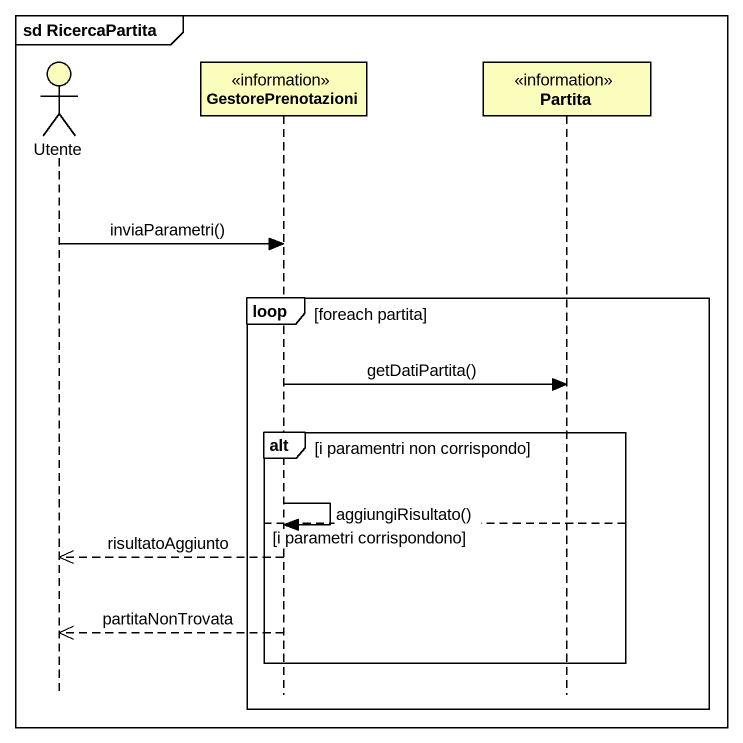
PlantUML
@startuml
mainframe sd RicercaPartita
hide footbox
actor Utente #FBFDBC
participant GestorePrenotazioni <<information>> #FBFDBC
participant Partita <<information>> #FBFDBC

Utente -> GestorePrenotazioni : inviaParametri()
loop foreach partita
  GestorePrenotazioni -> Partita : getDatiPartita()
  alt i paramentri non corrispondo
    GestorePrenotazioni -> GestorePrenotazioni : aggiungiRisultato()
  else i parametri corrispondono
    GestorePrenotazioni -->> Utente : risultatoAggiunto
    GestorePrenotazioni -->> Utente : partitaNonTrovata
  end
end
@enduml
